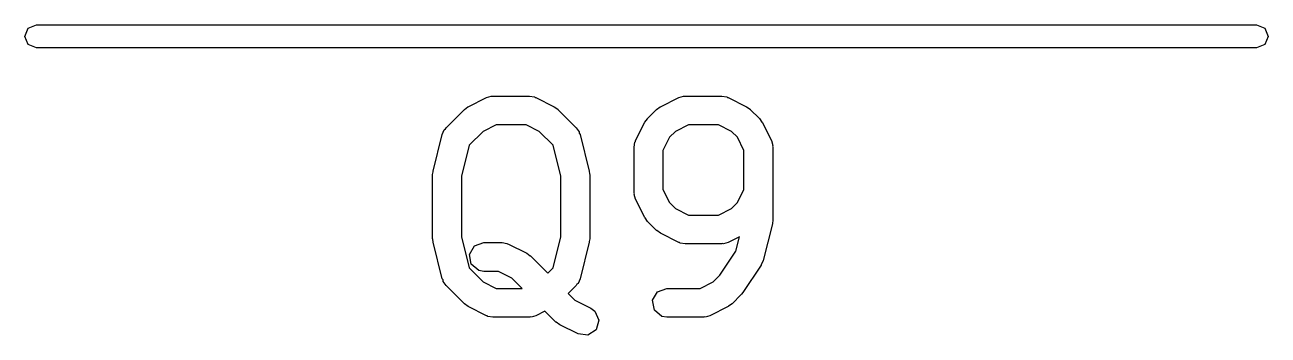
# Model space of a CAD drawing. Extents: x 2.89 to 8.82, y -4 to -1.35.
# Drawn here: x 5.3689 to 5.6234, y -3.1523 to -3.0888 of the extents above; entities that cross this region are included whole.
import ezdxf

# ---------------------------------------------------------------- set-up
doc = ezdxf.new("R2010")
doc.units = 0
doc.header["$MEASUREMENT"] = 0
doc.layers.add('BLACK', color=7, linetype='CONTINUOUS')

msp = doc.modelspace()

# ---------------------------------------------------------------- linework, layer by layer
at = {"layer": 'BLACK', "linetype": 'CONTINUOUS'}
for p, q in [((5.36886, -3.09118), (5.36955, -3.08951)), ((5.36955, -3.08951), (5.37122, -3.08882)), ((5.37122, -3.08882), (5.62102, -3.08882)), ((5.62102, -3.08882), (5.62269, -3.08951)), ((5.62269, -3.08951), (5.62339, -3.09118)), ((5.36955, -3.09285), (5.36886, -3.09118)), ((5.62339, -3.09118), (5.62269, -3.09285)), ((5.37122, -3.09354), (5.36955, -3.09285)), ((5.62102, -3.09354), (5.37122, -3.09354)), ((5.62269, -3.09285), (5.62102, -3.09354)), ((5.4596, -3.10557), (5.46335, -3.10369)), ((5.46335, -3.10369), (5.46433, -3.1034)), ((5.46433, -3.1034), (5.4645, -3.10344)), ((5.4645, -3.10344), (5.46467, -3.10338)), ((5.46467, -3.10338), (5.47217, -3.10338)), ((5.47217, -3.10338), (5.47318, -3.10356)), ((5.47318, -3.10356), (5.47331, -3.10367)), ((5.47331, -3.10367), (5.47349, -3.10369)), ((5.47349, -3.10369), (5.47724, -3.10557)), ((5.49897, -3.10557), (5.50272, -3.10369)), ((5.50272, -3.10369), (5.5037, -3.1034)), ((5.5037, -3.1034), (5.50387, -3.10344)), ((5.50387, -3.10344), (5.50404, -3.10338)), ((5.50404, -3.10338), (5.51154, -3.10338)), ((5.51154, -3.10338), (5.51255, -3.10356)), ((5.51255, -3.10356), (5.51268, -3.10367)), ((5.51268, -3.10367), (5.51286, -3.10369)), ((5.51286, -3.10369), (5.51661, -3.10557)), ((5.45508, -3.10987), (5.45883, -3.10612)), ((5.45883, -3.10612), (5.45955, -3.10561)), ((5.45955, -3.10561), (5.4596, -3.10557)), ((5.47724, -3.10557), (5.47795, -3.10609)), ((5.47795, -3.10609), (5.478, -3.10612)), ((5.478, -3.10612), (5.48175, -3.10987)), ((5.49633, -3.10799), (5.4982, -3.10612)), ((5.4982, -3.10612), (5.49892, -3.10561)), ((5.49892, -3.10561), (5.49897, -3.10557)), ((5.51661, -3.10557), (5.51732, -3.10609)), ((5.51732, -3.10609), (5.51737, -3.10612)), ((5.51737, -3.10612), (5.51925, -3.10799)), ((5.4543, -3.11124), (5.45472, -3.1103)), ((5.45472, -3.1103), (5.45496, -3.11013)), ((5.45496, -3.11013), (5.45508, -3.10987)), ((5.46537, -3.10928), (5.46267, -3.11063)), ((5.47147, -3.10928), (5.46537, -3.10928)), ((5.47417, -3.11063), (5.47147, -3.10928)), ((5.48175, -3.10987), (5.48234, -3.11071)), ((5.4939, -3.11251), (5.49577, -3.10876)), ((5.49577, -3.10876), (5.4963, -3.10805)), ((5.4963, -3.10805), (5.49633, -3.10799)), ((5.50474, -3.10928), (5.50204, -3.11063)), ((5.51084, -3.10928), (5.50474, -3.10928)), ((5.51354, -3.11063), (5.51084, -3.10928)), ((5.51925, -3.10799), (5.51976, -3.10872)), ((5.51976, -3.10872), (5.5198, -3.10876)), ((5.5198, -3.10876), (5.52168, -3.11251)), ((5.45243, -3.11874), (5.4543, -3.11124)), ((5.46267, -3.11063), (5.45984, -3.11347)), ((5.477, -3.11347), (5.47417, -3.11063)), ((5.48234, -3.11071), (5.48237, -3.111)), ((5.48237, -3.111), (5.48253, -3.11124)), ((5.48253, -3.11124), (5.48441, -3.11874)), ((5.49359, -3.11383), (5.49376, -3.11282)), ((5.49376, -3.11282), (5.49388, -3.11269)), ((5.49388, -3.11269), (5.4939, -3.11251)), ((5.50084, -3.11183), (5.49949, -3.11453)), ((5.50204, -3.11063), (5.50084, -3.11183)), ((5.51473, -3.11183), (5.51354, -3.11063)), ((5.51608, -3.11453), (5.51473, -3.11183)), ((5.52168, -3.11251), (5.52197, -3.11349)), ((5.45984, -3.11347), (5.45825, -3.11982)), ((5.47859, -3.11982), (5.477, -3.11347)), ((5.49359, -3.1232), (5.49359, -3.11383)), ((5.49949, -3.11453), (5.49949, -3.12251)), ((5.51608, -3.12251), (5.51608, -3.11453)), ((5.52197, -3.11349), (5.52193, -3.11366)), ((5.52193, -3.11366), (5.52199, -3.11383)), ((5.52199, -3.11383), (5.52199, -3.12883)), ((5.45234, -3.11945), (5.45244, -3.11887)), ((5.45234, -3.13258), (5.45234, -3.11945)), ((5.45244, -3.11887), (5.45243, -3.11874)), ((5.45825, -3.11982), (5.45825, -3.13221)), ((5.47859, -3.13221), (5.47859, -3.11982)), ((5.48441, -3.11874), (5.48445, -3.11933)), ((5.48445, -3.11933), (5.48449, -3.11945)), ((5.48449, -3.11945), (5.48449, -3.13258)), ((5.49949, -3.12251), (5.50084, -3.1252)), ((5.51473, -3.1252), (5.51608, -3.12251)), ((5.49365, -3.12337), (5.49359, -3.1232)), ((5.49361, -3.12354), (5.49365, -3.12337)), ((5.4939, -3.12452), (5.49361, -3.12354)), ((5.49577, -3.12827), (5.4939, -3.12452)), ((5.50084, -3.1252), (5.50204, -3.1264)), ((5.51354, -3.1264), (5.51473, -3.1252)), ((5.50204, -3.1264), (5.50474, -3.12775)), ((5.50474, -3.12775), (5.51084, -3.12775)), ((5.51084, -3.12775), (5.51354, -3.1264)), ((5.49582, -3.12832), (5.49577, -3.12827)), ((5.49633, -3.12904), (5.49582, -3.12832)), ((5.4982, -3.13092), (5.49633, -3.12904)), ((5.5219, -3.12954), (5.52003, -3.13704)), ((5.52199, -3.12883), (5.52189, -3.12941)), ((5.52189, -3.12941), (5.5219, -3.12954)), ((5.45239, -3.13271), (5.45234, -3.13258)), ((5.45243, -3.13329), (5.45239, -3.13271)), ((5.45825, -3.13221), (5.45984, -3.13857)), ((5.477, -3.13857), (5.47859, -3.13221)), ((5.48449, -3.13258), (5.48439, -3.13316)), ((5.48439, -3.13316), (5.48441, -3.13329)), ((5.49826, -3.13094), (5.4982, -3.13092)), ((5.49897, -3.13147), (5.49826, -3.13094)), ((5.50272, -3.13334), (5.49897, -3.13147)), ((5.51515, -3.1322), (5.51286, -3.13334)), ((5.51442, -3.13512), (5.51515, -3.1322)), ((5.4543, -3.14079), (5.45243, -3.13329)), ((5.45989, -3.13581), (5.4609, -3.13407)), ((5.4609, -3.13407), (5.46279, -3.13337)), ((5.46279, -3.13337), (5.46654, -3.13337)), ((5.46654, -3.13337), (5.46755, -3.13355)), ((5.46755, -3.13355), (5.46769, -3.13367)), ((5.46769, -3.13367), (5.46786, -3.13369)), ((5.46786, -3.13369), (5.47161, -3.13556)), ((5.47161, -3.13556), (5.47232, -3.13609)), ((5.48441, -3.13329), (5.48253, -3.14079)), ((5.50289, -3.13336), (5.50272, -3.13334)), ((5.50303, -3.13348), (5.50289, -3.13336)), ((5.50404, -3.13366), (5.50303, -3.13348)), ((5.51154, -3.13366), (5.50404, -3.13366)), ((5.51112, -3.14007), (5.51442, -3.13512)), ((5.5117, -3.1336), (5.51154, -3.13366)), ((5.51187, -3.13364), (5.5117, -3.1336)), ((5.51286, -3.13334), (5.51187, -3.13364)), ((5.46024, -3.1378), (5.45989, -3.13581)), ((5.46178, -3.1391), (5.46024, -3.1378)), ((5.47232, -3.13609), (5.47238, -3.13611)), ((5.47238, -3.13611), (5.47592, -3.13965)), ((5.51962, -3.13797), (5.51587, -3.14359)), ((5.52003, -3.13704), (5.51962, -3.13795)), ((5.51962, -3.13795), (5.51962, -3.13797)), ((5.45447, -3.14103), (5.4543, -3.14079)), ((5.45984, -3.13857), (5.46267, -3.1414)), ((5.46279, -3.13928), (5.46178, -3.1391)), ((5.46585, -3.13928), (5.46279, -3.13928)), ((5.46854, -3.14063), (5.46585, -3.13928)), ((5.47066, -3.14275), (5.46854, -3.14063)), ((5.47592, -3.13965), (5.477, -3.13857)), ((5.48253, -3.14079), (5.48211, -3.14173)), ((5.50979, -3.1414), (5.51112, -3.14007)), ((5.45449, -3.14133), (5.45447, -3.14103)), ((5.45508, -3.14217), (5.45449, -3.14133)), ((5.45883, -3.14591), (5.45508, -3.14217)), ((5.46267, -3.1414), (5.46537, -3.14275)), ((5.46537, -3.14275), (5.47066, -3.14275)), ((5.48175, -3.14217), (5.48009, -3.14383)), ((5.48188, -3.1419), (5.48175, -3.14217)), ((5.48211, -3.14173), (5.48188, -3.1419)), ((5.49839, -3.14344), (5.50029, -3.14275)), ((5.50029, -3.14275), (5.50709, -3.14275)), ((5.50709, -3.14275), (5.50979, -3.1414)), ((5.45889, -3.14594), (5.45883, -3.14591)), ((5.4596, -3.14647), (5.45889, -3.14594)), ((5.48009, -3.14383), (5.48142, -3.14515)), ((5.48142, -3.14515), (5.48474, -3.14681)), ((5.49738, -3.14519), (5.49839, -3.14344)), ((5.49773, -3.14718), (5.49738, -3.14519)), ((5.51363, -3.14591), (5.5129, -3.14642)), ((5.5155, -3.14404), (5.51363, -3.14591)), ((5.51556, -3.14392), (5.5155, -3.14404)), ((5.51587, -3.14359), (5.51556, -3.14392)), ((5.46335, -3.14834), (5.4596, -3.14647)), ((5.46352, -3.14836), (5.46335, -3.14834)), ((5.46366, -3.14848), (5.46352, -3.14836)), ((5.46467, -3.14865), (5.46366, -3.14848)), ((5.47349, -3.14834), (5.4725, -3.14863)), ((5.47533, -3.14742), (5.47349, -3.14834)), ((5.47758, -3.14966), (5.47533, -3.14742)), ((5.48474, -3.14681), (5.48556, -3.14742)), ((5.48556, -3.14742), (5.48636, -3.14927)), ((5.49928, -3.14848), (5.49773, -3.14718)), ((5.50029, -3.14865), (5.49928, -3.14848)), ((5.50911, -3.14834), (5.50813, -3.14863)), ((5.51286, -3.14647), (5.50911, -3.14834)), ((5.5129, -3.14642), (5.51286, -3.14647)), ((5.47217, -3.14865), (5.46467, -3.14865)), ((5.47233, -3.14859), (5.47217, -3.14865)), ((5.4725, -3.14863), (5.47233, -3.14859)), ((5.47764, -3.14969), (5.47758, -3.14966)), ((5.47835, -3.15022), (5.47764, -3.14969)), ((5.4821, -3.15209), (5.47835, -3.15022)), ((5.48636, -3.14927), (5.48579, -3.15121)), ((5.50779, -3.14865), (5.50029, -3.14865)), ((5.50795, -3.14859), (5.50779, -3.14865)), ((5.50813, -3.14863), (5.50795, -3.14859)), ((5.4841, -3.15232), (5.4821, -3.15209)), ((5.48579, -3.15121), (5.4841, -3.15232))]:
    msp.add_line(p, q, dxfattribs=at)

doc.saveas('drawing.dxf')
